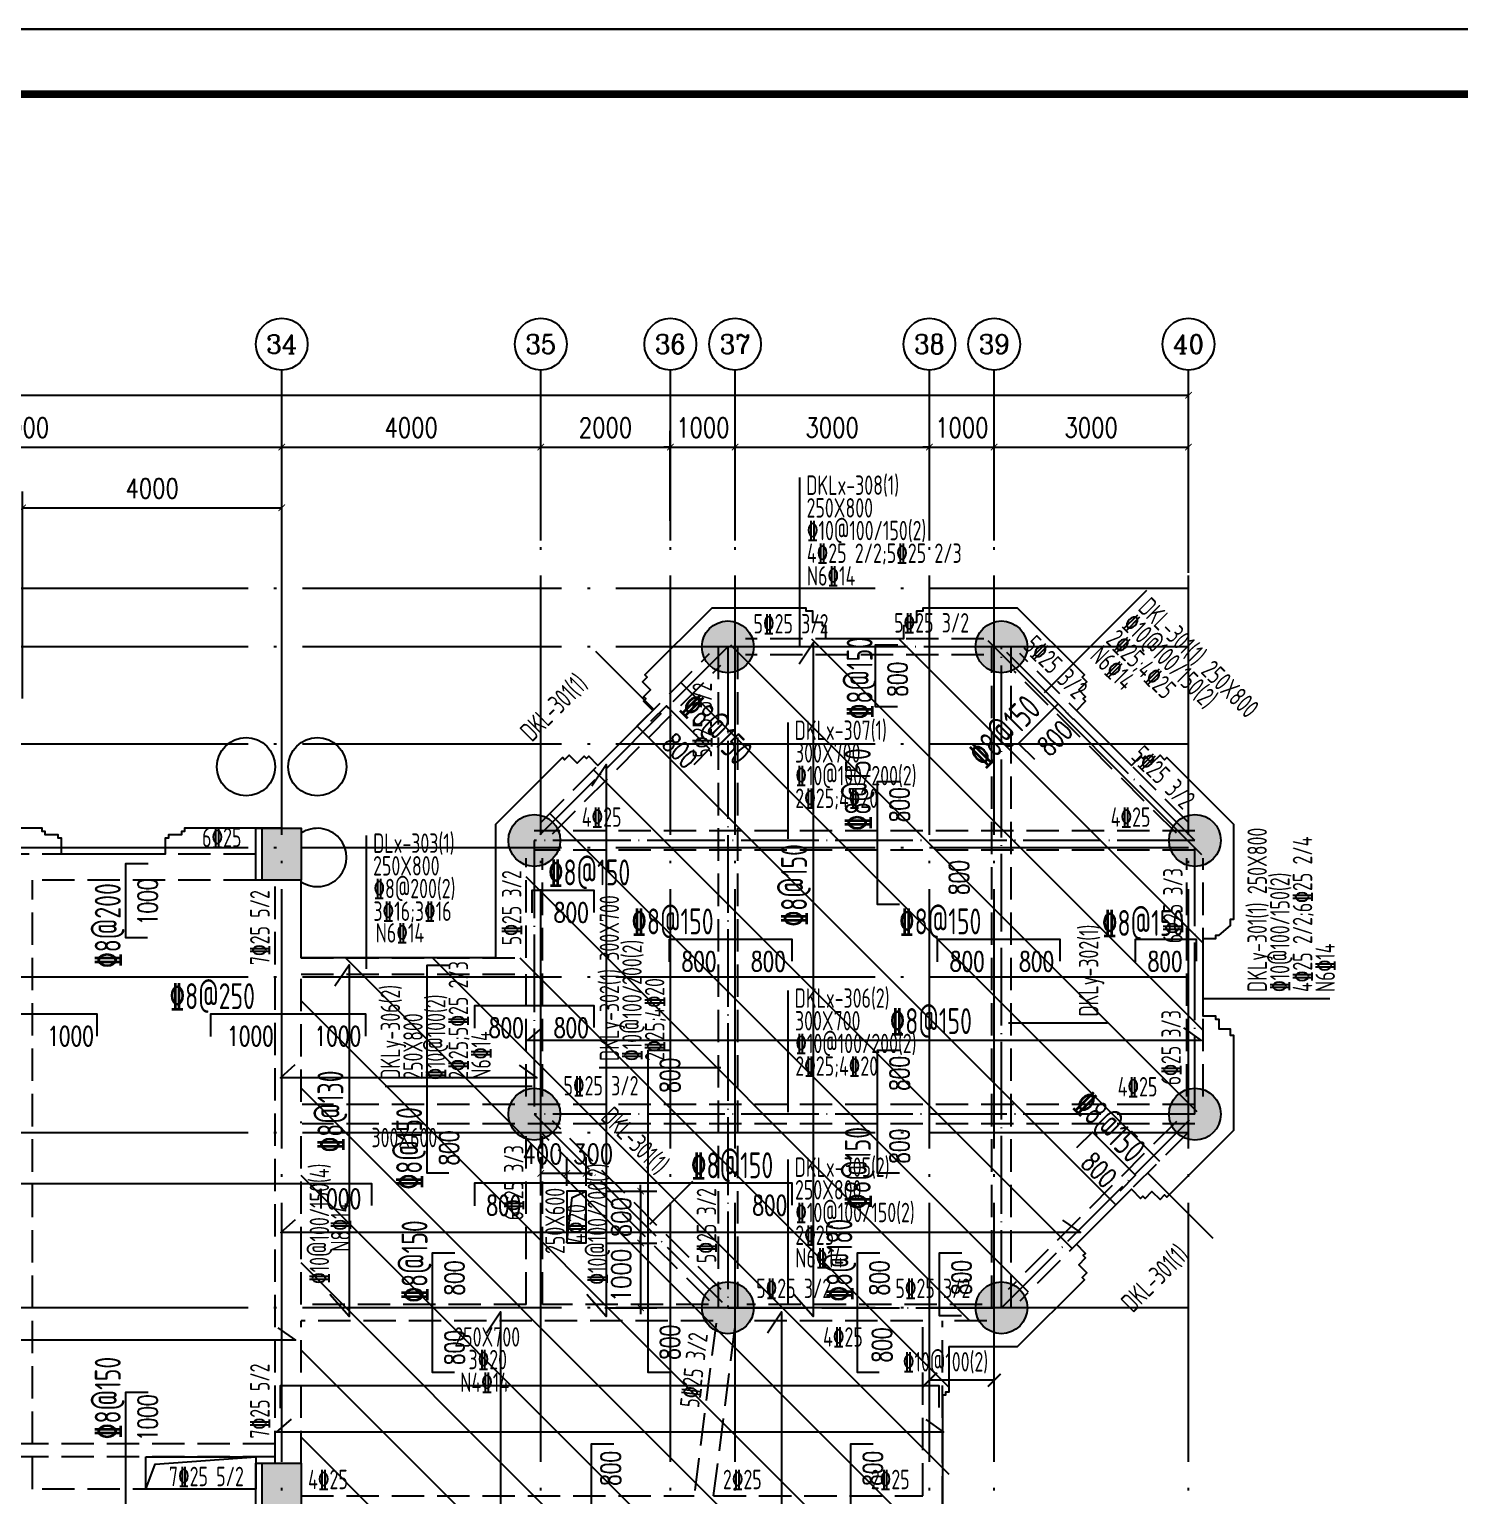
# Model space of a CAD drawing. Header units: millimetres. Extents: x 2998490 to 15040601, y 444546 to 7822218.
# Drawn here: x 14916075 to 14938160, y 7631332 to 7653964 of the extents above; entities that cross this region are included whole.
import ezdxf
from ezdxf.enums import TextEntityAlignment as Align

# ---------------------------------------------------------------- set-up
doc = ezdxf.new("R2010")
doc.units = ezdxf.units.MM
doc.header["$LTSCALE"] = 2000
doc.linetypes.add('DASH', pattern=[0.35, 0.25, -0.1])
doc.linetypes.add('DOTE', pattern=[2.42, 2, -0.2, 0.02, -0.2])
for name, color, linetype in [('3-AXIS', 3, 'Continuous'), ('3-AXIS_TEXT', 7, 'Continuous'), ('3-ban', 84, 'Continuous'), ('3-ban-hatch', 9, 'Continuous'), ('3-ban-rein', 1, 'Continuous'), ('3-ban-TEXT', 7, 'Continuous'), ('3-column-DOWN', 232, 'Continuous'), ('3-COLUMN-UP', 2, 'Continuous'), ('3-HATCH', 8, 'Continuous'), ('3-liang-rein-X', 54, 'Continuous'), ('3-liang-rein-Y', 130, 'Continuous'), ('3-liang-R截面-X', 50, 'Continuous'), ('3-liang-R截面-Y', 70, 'Continuous'), ('3-liang-s-1', 44, 'Continuous'), ('3-liang-xu', 120, 'DASH'), ('3-装饰线脚', 7, 'Continuous'), ('AXIS', 3, 'Continuous'), ('AXIS_TEXT', 7, 'Continuous'), ('DOTE', 9, 'DOTE'), ('图框', 7, 'Continuous')]:
    doc.layers.add(name, color=color, linetype=linetype)
doc.layers.add('3-零部件', color=73, linetype='Continuous', lineweight=5)
doc.styles.add('_TCH_AXIS', font='COMPLEX', dxfattribs={"bigfont": 'GBCBIG'})
doc.styles.add('COMPLEX', font='COMPLEX')
doc.styles.add('DIM_FONT', font='SIMPLEX', dxfattribs={"width": 0.8, "bigfont": 'HZTXT'})
doc.styles.add('TJ1', font='tj-romans1.shx', dxfattribs={"width": 0.8, "bigfont": 'tj-hztxt1.shx'})
doc.styles.add('TSSD_Rein', font='Tssdeng.shx', dxfattribs={"width": 0.7, "bigfont": 'hztxt.shx'})
doc.dimstyles.new('DIMN100', dxfattribs={"dimtxt": 300, "dimasz": 100, "dimexe": 250, "dimexo": 300, "dimgap": 150, "dimtad": 1, "dimdec": 0, "dimzin": 0, "dimdsep": 46, "dimtxsty": 'DIM_FONT', "dimblk": 'ARCHTICK', "dimcen": 0.09, "dimclrt": 7, "dimazin": 2, "dimtfac": 1, "dimtdec": 0, "dimtix": 1, "dimtmove": 2, "dimatfit": 3, "dimldrblk": 'ARCHTICK', "dimfxl": 0, "dimtolj": 1, "dimtzin": 0, "dimarcsym": 0})

# ---------------------------------------------------------------- blocks, each defined once
blk = doc.blocks.new('TJAD_TK_A0')
at = {"layer": '图框'}
for p, q in [((2162, 399.3), (973, 399.3)), ((973, -441.7), (2162, -441.7))]:
    blk.add_line(p, q, dxfattribs=at)
at = {"layer": '图框', "const_width": 1.2}
blk.add_lwpolyline([(2152, -431.7), (2152, 389.3), (998, 389.3), (998, -431.7)], close=True, dxfattribs=at)
blk = doc.blocks.new('_ArchTick')
at = {"color": 0, "linetype": 'ByBlock', "const_width": 0.15}
blk.add_lwpolyline([(-0.5, -0.5), (0.5, 0.5)], dxfattribs=at)
blk = doc.blocks.new('*D628')
at = {"layer": 'AXIS', "color": 0, "lineweight": -2}
for p, q in [((14911972, 7646376), (14911972, 7647766)), ((14919972, 7646376), (14919972, 7647766)), ((14911972, 7647516), (14919972, 7647516))]:
    blk.add_line(p, q, dxfattribs=at)
at = {"layer": 'Defpoints', "color": 0}
for p in [(14919972, 7647516), (14911972, 7646076), (14919972, 7646076)]:
    blk.add_point(p, dxfattribs=at)
at = {"layer": 'AXIS', "color": 0, "lineweight": -2, "xscale": 100, "yscale": 100, "zscale": 100, "rotation": 180}
blk.add_blockref('_ArchTick', (14911972, 7647516), dxfattribs=at)
at = {"layer": 'AXIS', "color": 0, "lineweight": -2, "xscale": 100, "yscale": 100, "zscale": 100}
blk.add_blockref('_ArchTick', (14919972, 7647516), dxfattribs=at)
at = {"layer": 'AXIS', "color": 7, "insert": (14915972, 7647816), "char_height": 300, "attachment_point": 5, "style": 'DIM_FONT'}
blk.add_mtext('\\A1;8000', dxfattribs=at)
blk = doc.blocks.new('*D629')
at = {"layer": 'AXIS', "color": 0, "lineweight": -2}
for p, q in [((14919972, 7646376), (14919972, 7647766)), ((14923972, 7646376), (14923972, 7647766)), ((14919972, 7647516), (14923972, 7647516))]:
    blk.add_line(p, q, dxfattribs=at)
at = {"layer": 'Defpoints', "color": 0}
for p in [(14923972, 7647516), (14919972, 7646076), (14923972, 7646076)]:
    blk.add_point(p, dxfattribs=at)
at = {"layer": 'AXIS', "color": 0, "lineweight": -2, "xscale": 100, "yscale": 100, "zscale": 100, "rotation": 180}
blk.add_blockref('_ArchTick', (14919972, 7647516), dxfattribs=at)
at = {"layer": 'AXIS', "color": 0, "lineweight": -2, "xscale": 100, "yscale": 100, "zscale": 100}
blk.add_blockref('_ArchTick', (14923972, 7647516), dxfattribs=at)
at = {"layer": 'AXIS', "color": 7, "insert": (14921972, 7647816), "char_height": 300, "attachment_point": 5, "style": 'DIM_FONT'}
blk.add_mtext('\\A1;4000', dxfattribs=at)
blk = doc.blocks.new('*D630')
at = {"layer": 'AXIS', "color": 0, "lineweight": -2}
for p, q in [((14923972, 7646376), (14923972, 7647766)), ((14925972, 7646376), (14925972, 7647766)), ((14923972, 7647516), (14925972, 7647516))]:
    blk.add_line(p, q, dxfattribs=at)
at = {"layer": 'Defpoints', "color": 0}
for p in [(14925972, 7647516), (14923972, 7646076), (14925972, 7646076)]:
    blk.add_point(p, dxfattribs=at)
at = {"layer": 'AXIS', "color": 0, "lineweight": -2, "xscale": 100, "yscale": 100, "zscale": 100, "rotation": 180}
blk.add_blockref('_ArchTick', (14923972, 7647516), dxfattribs=at)
at = {"layer": 'AXIS', "color": 0, "lineweight": -2, "xscale": 100, "yscale": 100, "zscale": 100}
blk.add_blockref('_ArchTick', (14925972, 7647516), dxfattribs=at)
at = {"layer": 'AXIS', "color": 7, "insert": (14924972, 7647816), "char_height": 300, "attachment_point": 5, "style": 'DIM_FONT'}
blk.add_mtext('\\A1;2000', dxfattribs=at)
blk = doc.blocks.new('*D631')
at = {"layer": 'AXIS', "color": 0, "lineweight": -2}
for p, q in [((14925972, 7646376), (14925972, 7647766)), ((14926972, 7646376), (14926972, 7647766)), ((14925972, 7647516), (14925872, 7647516)), ((14925972, 7647516), (14926972, 7647516)), ((14926972, 7647516), (14927072, 7647516))]:
    blk.add_line(p, q, dxfattribs=at)
at = {"layer": 'Defpoints', "color": 0}
for p in [(14926972, 7647516), (14925972, 7646076), (14926972, 7646076)]:
    blk.add_point(p, dxfattribs=at)
at = {"layer": 'AXIS', "color": 0, "lineweight": -2, "xscale": 100, "yscale": 100, "zscale": 100}
blk.add_blockref('_ArchTick', (14925972, 7647516), dxfattribs=at)
at = {"layer": 'AXIS', "color": 0, "lineweight": -2, "xscale": 100, "yscale": 100, "zscale": 100, "rotation": 180}
blk.add_blockref('_ArchTick', (14926972, 7647516), dxfattribs=at)
at = {"layer": 'AXIS', "color": 7, "insert": (14926472, 7647816), "char_height": 300, "attachment_point": 5, "style": 'DIM_FONT'}
blk.add_mtext('\\A1;1000', dxfattribs=at)
blk = doc.blocks.new('*D632')
at = {"layer": 'AXIS', "color": 0, "lineweight": -2}
for p, q in [((14926972, 7646376), (14926972, 7647766)), ((14929972, 7646376), (14929972, 7647766)), ((14926972, 7647516), (14929972, 7647516))]:
    blk.add_line(p, q, dxfattribs=at)
at = {"layer": 'Defpoints', "color": 0}
for p in [(14929972, 7647516), (14926972, 7646076), (14929972, 7646076)]:
    blk.add_point(p, dxfattribs=at)
at = {"layer": 'AXIS', "color": 0, "lineweight": -2, "xscale": 100, "yscale": 100, "zscale": 100, "rotation": 180}
blk.add_blockref('_ArchTick', (14926972, 7647516), dxfattribs=at)
at = {"layer": 'AXIS', "color": 0, "lineweight": -2, "xscale": 100, "yscale": 100, "zscale": 100}
blk.add_blockref('_ArchTick', (14929972, 7647516), dxfattribs=at)
at = {"layer": 'AXIS', "color": 7, "insert": (14928472, 7647816), "char_height": 300, "attachment_point": 5, "style": 'DIM_FONT'}
blk.add_mtext('\\A1;3000', dxfattribs=at)
blk = doc.blocks.new('*D633')
at = {"layer": 'AXIS', "color": 0, "lineweight": -2}
for p, q in [((14929972, 7646376), (14929972, 7647766)), ((14930973, 7646376), (14930973, 7647766)), ((14929972, 7647516), (14929872, 7647516)), ((14929972, 7647516), (14930973, 7647516)), ((14930973, 7647516), (14931073, 7647516))]:
    blk.add_line(p, q, dxfattribs=at)
at = {"layer": 'Defpoints', "color": 0}
for p in [(14930973, 7647516), (14929972, 7646076), (14930973, 7646076)]:
    blk.add_point(p, dxfattribs=at)
at = {"layer": 'AXIS', "color": 0, "lineweight": -2, "xscale": 100, "yscale": 100, "zscale": 100}
blk.add_blockref('_ArchTick', (14929972, 7647516), dxfattribs=at)
at = {"layer": 'AXIS', "color": 0, "lineweight": -2, "xscale": 100, "yscale": 100, "zscale": 100, "rotation": 180}
blk.add_blockref('_ArchTick', (14930973, 7647516), dxfattribs=at)
at = {"layer": 'AXIS', "color": 7, "insert": (14930472, 7647816), "char_height": 300, "attachment_point": 5, "style": 'DIM_FONT'}
blk.add_mtext('\\A1;1000', dxfattribs=at)
blk = doc.blocks.new('*D634')
at = {"layer": 'AXIS', "color": 0, "lineweight": -2}
for p, q in [((14930973, 7646376), (14930973, 7647766)), ((14933972, 7646376), (14933972, 7647766)), ((14930973, 7647516), (14933972, 7647516))]:
    blk.add_line(p, q, dxfattribs=at)
at = {"layer": 'Defpoints', "color": 0}
for p in [(14933972, 7647516), (14930973, 7646076), (14933972, 7646076)]:
    blk.add_point(p, dxfattribs=at)
at = {"layer": 'AXIS', "color": 0, "lineweight": -2, "xscale": 100, "yscale": 100, "zscale": 100, "rotation": 180}
blk.add_blockref('_ArchTick', (14930973, 7647516), dxfattribs=at)
at = {"layer": 'AXIS', "color": 0, "lineweight": -2, "xscale": 100, "yscale": 100, "zscale": 100}
blk.add_blockref('_ArchTick', (14933972, 7647516), dxfattribs=at)
at = {"layer": 'AXIS', "color": 7, "insert": (14932472, 7647816), "char_height": 300, "attachment_point": 5, "style": 'DIM_FONT'}
blk.add_mtext('\\A1;3000', dxfattribs=at)
blk = doc.blocks.new('*D635')
at = {"layer": 'AXIS', "color": 0, "lineweight": -2}
for p, q in [((14857722, 7645576), (14857722, 7648566)), ((14933972, 7645576), (14933972, 7648566)), ((14857722, 7648316), (14933972, 7648316))]:
    blk.add_line(p, q, dxfattribs=at)
at = {"layer": 'Defpoints', "color": 0}
for p in [(14933972, 7648316), (14857722, 7645276), (14933972, 7645276)]:
    blk.add_point(p, dxfattribs=at)
at = {"layer": 'AXIS', "color": 0, "lineweight": -2, "xscale": 100, "yscale": 100, "zscale": 100, "rotation": 180}
blk.add_blockref('_ArchTick', (14857722, 7648316), dxfattribs=at)
at = {"layer": 'AXIS', "color": 0, "lineweight": -2, "xscale": 100, "yscale": 100, "zscale": 100}
blk.add_blockref('_ArchTick', (14933972, 7648316), dxfattribs=at)
at = {"layer": 'AXIS', "color": 7, "insert": (14895847, 7648616), "char_height": 300, "attachment_point": 5, "style": 'DIM_FONT'}
blk.add_mtext('\\A1;76250', dxfattribs=at)
blk = doc.blocks.new('_AXISO')
blk.add_circle((0, 0), 0.5)
at = {"layer": '3-AXIS_TEXT', "style": 'COMPLEX', "width": 1.041667}
blk.add_attdef('A', text='', height=0.56, dxfattribs=at).set_placement((-0.25, -0.28), (0.25, -0.28), align=Align.FIT)
blk = doc.blocks.new('*D1041')
at = {"layer": '3-ban', "color": 0, "lineweight": -2}
for p, q in [((14924372, 7636116), (14924372, 7636556)), ((14924672, 7636116), (14924672, 7636556)), ((14924372, 7636306), (14924272, 7636306)), ((14924672, 7636306), (14924372, 7636306)), ((14924672, 7636306), (14924772, 7636306))]:
    blk.add_line(p, q, dxfattribs=at)
at = {"layer": 'Defpoints', "color": 0}
for p in [(14924372, 7636306), (14924372, 7635816), (14924672, 7635816)]:
    blk.add_point(p, dxfattribs=at)
at = {"layer": '3-ban', "color": 0, "lineweight": -2, "xscale": 100, "yscale": 100, "zscale": 100}
blk.add_blockref('_ArchTick', (14924372, 7636306), dxfattribs=at)
at = {"layer": '3-ban', "color": 0, "lineweight": -2, "xscale": 100, "yscale": 100, "zscale": 100, "rotation": 180}
blk.add_blockref('_ArchTick', (14924672, 7636306), dxfattribs=at)
at = {"layer": '3-ban', "color": 7, "insert": (14924779, 7636606), "char_height": 300, "attachment_point": 5, "style": 'DIM_FONT'}
blk.add_mtext('\\A1;300', dxfattribs=at)
blk = doc.blocks.new('*D1042')
at = {"layer": '3-ban', "color": 0, "lineweight": -2}
for p, q in [((14923972, 7635965), (14923972, 7636556)), ((14924372, 7636116), (14924372, 7636556)), ((14924372, 7636306), (14923972, 7636306))]:
    blk.add_line(p, q, dxfattribs=at)
at = {"layer": 'Defpoints', "color": 0}
for p in [(14923972, 7636306), (14924372, 7635816), (14923972, 7635665)]:
    blk.add_point(p, dxfattribs=at)
at = {"layer": '3-ban', "color": 0, "lineweight": -2, "xscale": 100, "yscale": 100, "zscale": 100, "rotation": 180}
blk.add_blockref('_ArchTick', (14923972, 7636306), dxfattribs=at)
at = {"layer": '3-ban', "color": 0, "lineweight": -2, "xscale": 100, "yscale": 100, "zscale": 100}
blk.add_blockref('_ArchTick', (14924372, 7636306), dxfattribs=at)
at = {"layer": '3-ban', "color": 7, "insert": (14923997, 7636606), "char_height": 300, "attachment_point": 5, "style": 'DIM_FONT'}
blk.add_mtext('\\A1;400', dxfattribs=at)
blk = doc.blocks.new('*D1043')
at = {"layer": '3-ban', "color": 0, "lineweight": -2}
for p, q in [((14924972, 7636032), (14925764, 7636032)), ((14925514, 7636032), (14925514, 7636132)), ((14925514, 7636032), (14925514, 7635232)), ((14924972, 7635232), (14925764, 7635232)), ((14925514, 7635232), (14925514, 7635132))]:
    blk.add_line(p, q, dxfattribs=at)
at = {"layer": 'Defpoints', "color": 0}
for p in [(14924672, 7636032), (14924672, 7635232), (14925514, 7635232)]:
    blk.add_point(p, dxfattribs=at)
at = {"layer": '3-ban', "color": 0, "lineweight": -2, "xscale": 100, "yscale": 100, "zscale": 100}
for p, rotation in [((14925514, 7636032), 270), ((14925514, 7635232), 90)]:
    blk.add_blockref('_ArchTick', p, dxfattribs=dict(at, rotation=rotation))
at = {"layer": '3-ban', "color": 7, "insert": (14925214, 7635632), "char_height": 300, "attachment_point": 5, "rotation": 90, "style": 'DIM_FONT'}
blk.add_mtext('\\A1;800', dxfattribs=at)
blk = doc.blocks.new('*D1044')
at = {"layer": '3-ban', "color": 0, "lineweight": -2}
for p, q in [((14924972, 7635232), (14925764, 7635232)), ((14925514, 7635232), (14925514, 7635332)), ((14925514, 7635232), (14925514, 7634232)), ((14924962, 7634232), (14925764, 7634232)), ((14925514, 7634232), (14925514, 7634132))]:
    blk.add_line(p, q, dxfattribs=at)
at = {"layer": 'Defpoints', "color": 0}
for p in [(14924672, 7635232), (14924662, 7634232), (14925514, 7634232)]:
    blk.add_point(p, dxfattribs=at)
at = {"layer": '3-ban', "color": 0, "lineweight": -2, "xscale": 100, "yscale": 100, "zscale": 100}
for p, rotation in [((14925514, 7635232), 270), ((14925514, 7634232), 90)]:
    blk.add_blockref('_ArchTick', p, dxfattribs=dict(at, rotation=rotation))
at = {"layer": '3-ban', "color": 7, "insert": (14925214, 7634732), "char_height": 300, "attachment_point": 5, "rotation": 90, "style": 'DIM_FONT'}
blk.add_mtext('\\A1;1000', dxfattribs=at)
blk = doc.blocks.new('*D1089')
at = {"layer": '3-liang-rein-X', "color": 0, "lineweight": -2}
for p, q in [((14929972, 7633091), (14929972, 7633614)), ((14930973, 7633091), (14930973, 7633614)), ((14930973, 7633114), (14929972, 7633114))]:
    blk.add_line(p, q, dxfattribs=at)
at = {"layer": 'Defpoints', "color": 0}
for p in [(14929972, 7633114), (14929972, 7632491), (14930973, 7632491)]:
    blk.add_point(p, dxfattribs=at)
at = {"layer": '3-liang-rein-X', "color": 0, "lineweight": -2, "xscale": 200, "yscale": 200, "zscale": 200, "rotation": 180}
blk.add_blockref('_ArchTick', (14929972, 7633114), dxfattribs=at)
at = {"layer": '3-liang-rein-X', "color": 0, "lineweight": -2, "xscale": 200, "yscale": 200, "zscale": 200}
blk.add_blockref('_ArchTick', (14930973, 7633114), dxfattribs=at)
blk = doc.blocks.new('*D1525')
at = {"layer": '3-零部件', "color": 0, "lineweight": -2}
for p, q in [((14915972, 7643638), (14915972, 7646828)), ((14919972, 7645108), (14919972, 7646828)), ((14915972, 7646578), (14919972, 7646578))]:
    blk.add_line(p, q, dxfattribs=at)
at = {"layer": 'Defpoints', "color": 0}
for p in [(14919972, 7646578), (14919972, 7644808), (14915972, 7643338)]:
    blk.add_point(p, dxfattribs=at)
at = {"layer": '3-零部件', "color": 0, "lineweight": -2, "xscale": 100, "yscale": 100, "zscale": 100, "rotation": 180}
blk.add_blockref('_ArchTick', (14915972, 7646578), dxfattribs=at)
at = {"layer": '3-零部件', "color": 0, "lineweight": -2, "xscale": 100, "yscale": 100, "zscale": 100}
blk.add_blockref('_ArchTick', (14919972, 7646578), dxfattribs=at)
at = {"layer": '3-零部件', "color": 7, "insert": (14917972, 7646878), "char_height": 300, "attachment_point": 5, "style": 'DIM_FONT'}
blk.add_mtext('\\A1;4000', dxfattribs=at)

msp = doc.modelspace()

# ---------------------------------------------------------------- hatches: boundary and pattern name
at = {"layer": '3-ban-hatch'}
h = msp.add_hatch(dxfattribs=at)
h.set_pattern_fill('ANSI31', color=8, scale=300, style=0)
h.set_pattern_definition([(135, (29313031.1, -44193.7), (673.51921, 673.51921), [])])
h.paths.add_polyline_path([(14930272.2, 7627632.3), (14930272.2, 7634032.3), (14930861.1, 7634032.3), (14931365.9, 7634336.8), (14933969.3, 7636939.6), (14934198.4, 7637493.7), (14934198.4, 7641172.6), (14933968.1, 7641726.2), (14931366.1, 7644328.2), (14930812, 7644557.3), (14927132.6, 7644557.3), (14926578.6, 7644328), (14923976.9, 7641726.4), (14923747.2, 7641172.6), (14923747.2, 7639632.3), (14920272.2, 7639632.3), (14920272.2, 7634032.3), (14920272.2, 7631332.3), (14920272.2, 7631032.3), (14857422.2, 7631032.3), (14857422.2, 7627632.3)])
at = {"layer": '3-HATCH'}
h = msp.add_hatch(color=256, dxfattribs=at)
edge = h.paths.add_edge_path()
edge.add_arc((14926859.5, 7644432.3), 400, 0, 360)
h = msp.add_hatch(color=256, dxfattribs=at)
edge = h.paths.add_edge_path()
edge.add_arc((14931084.5, 7644432.3), 400, 0, 360)
h = msp.add_hatch(color=256, dxfattribs=at)
edge = h.paths.add_edge_path()
edge.add_arc((14923872, 7641444.8), 400, 0, 360)
h = msp.add_hatch(color=256, dxfattribs=at)
edge = h.paths.add_edge_path()
edge.add_arc((14934072, 7641444.8), 400, 0, 360)
for points in [[(14920272.2, 7640832.3), (14919672.2, 7640832.3), (14919672.2, 7641632.3), (14920272.2, 7641632.3)], [(14920272.2, 7631032.3), (14919672.2, 7631032.3), (14919672.2, 7631832.3), (14920272.2, 7631832.3)]]:
    msp.add_hatch(color=256, dxfattribs=at).paths.add_polyline_path(points)
h = msp.add_hatch(color=256, dxfattribs=at)
edge = h.paths.add_edge_path()
edge.add_arc((14923872, 7637219.8), 400, 0, 360)
h = msp.add_hatch(color=256, dxfattribs=at)
edge = h.paths.add_edge_path()
edge.add_arc((14934072, 7637219.8), 400, 0, 360)
h = msp.add_hatch(color=256, dxfattribs=at)
edge = h.paths.add_edge_path()
edge.add_arc((14926859.5, 7634232.3), 400, 0, 360)
h = msp.add_hatch(color=256, dxfattribs=at)
edge = h.paths.add_edge_path()
edge.add_arc((14931084.5, 7634232.3), 400, 0, 360)

# ---------------------------------------------------------------- linework, layer by layer
at = {"layer": '3-AXIS', "color": 15, "linetype": 'DOTE'}
for p, q in [((14919972.2, 7617332.3), (14919972.2, 7645987.2)), ((14923972.2, 7617332.3), (14923972.2, 7645987.2)), ((14925972.2, 7617332.3), (14925972.2, 7645987.2)), ((14926971.8, 7617332.3), (14926971.8, 7645987.3)), ((14929972.2, 7617332.3), (14929972.2, 7645987.2)), ((14930972.7, 7617332.3), (14930972.7, 7645987.3)), ((14933972.2, 7617332.3), (14933972.2, 7645987.2)), ((14933972.2, 7645332.3), (14854749, 7645332.3)), ((14933972.2, 7644432.3), (14854749, 7644432.3)), ((14933972.2, 7642932.3), (14854749, 7642932.3)), ((14933972.2, 7641332.3), (14854749, 7641332.3)), ((14933972.2, 7639332.3), (14854749, 7639332.3)), ((14933972.2, 7636932.3), (14854749, 7636932.3)), ((14933972.2, 7634232.3), (14854749, 7634232.3))]:
    msp.add_line(p, q, dxfattribs=at)
at = {"layer": '3-ban-rein'}
for points in [[(14927958.8, 7644170.9), (14928176.8, 7644496.5), (14928176.8, 7634096.6), (14927879.3, 7634438.7)], [(14929479.3, 7643507.3), (14929141.3, 7643507.3), (14929141.3, 7644464.9), (14929487.3, 7644464.9)], [(14926338.8, 7642617.5), (14926577.8, 7642856.5), (14925910.4, 7643523.8), (14925665.8, 7643279.2)], [(14932198.9, 7643314.1), (14931959.9, 7643553.1), (14931349.9, 7642943.1), (14931594.6, 7642698.4)], [(14924761.7, 7642290.2), (14924979.7, 7642615.8), (14924979.7, 7634096.6), (14924682.1, 7634438.7)], [(14929509.4, 7640455.3), (14929171.4, 7640455.3), (14929171.4, 7642355.3), (14929517.4, 7642355.3)], [(14917900.7, 7639939.8), (14917562.8, 7639939.8), (14917562.8, 7641089.8), (14917908.8, 7641089.8)], [(14924797.3, 7640333.4), (14924797.3, 7640671.3), (14923834.3, 7640671.3), (14923834.3, 7640325.3)], [(14927852, 7639580), (14927852, 7639917.9), (14925952, 7639917.9), (14925952, 7639571.9)], [(14931992.6, 7639580), (14931992.6, 7639917.9), (14930092.6, 7639917.9), (14930092.6, 7639571.9)], [(14934096, 7639580), (14934096, 7639917.9), (14933147.3, 7639917.9), (14933147.3, 7639571.9)], [(14920794.1, 7639199.2), (14921012.1, 7639524.7), (14921012.1, 7634096.6), (14920714.6, 7634438.7)], [(14922554.3, 7636309.3), (14922216.4, 7636309.3), (14922216.4, 7639520), (14922562.4, 7639520)], [(14917122.3, 7638426.6), (14917122.3, 7638764.5), (14914822.3, 7638764.5), (14914822.3, 7638418.5)], [(14921272.3, 7638426.6), (14921272.3, 7638764.5), (14918872.3, 7638764.5), (14918872.3, 7638418.5)], [(14924797.3, 7638556.5), (14924797.3, 7638894.4), (14922947.2, 7638894.4), (14922947.2, 7638548.4)], [(14933892.9, 7638550.8), (14934166.5, 7638357.4), (14923768.2, 7638357.4), (14923997.6, 7638560.5)], [(14925965.6, 7633232.3), (14925627.7, 7633232.3), (14925627.7, 7638209.3), (14925973.7, 7638209.3)], [(14929509.4, 7636309.3), (14929171.4, 7636309.3), (14929171.4, 7638209.3), (14929517.4, 7638209.3)], [(14923639.7, 7637976.7), (14923913.3, 7637783.3), (14919952.7, 7637783.3), (14920182, 7637986.4)], [(14932917.7, 7636038.7), (14933156.6, 7636277.6), (14932489.3, 7636945), (14932244.6, 7636700.3)], [(14921361.6, 7635808.3), (14921361.6, 7636146.2), (14857525, 7636146.2), (14857525, 7635800.2)], [(14927852, 7635815.8), (14927852, 7636153.8), (14922947.3, 7636153.8), (14922947.3, 7635807.8)], [(14932029.4, 7635585.4), (14932303, 7635391.9), (14919956.5, 7635391.9), (14920185.8, 7635595)], [(14922637.8, 7633232.3), (14922299.8, 7633232.3), (14922299.8, 7635082.3), (14922645.8, 7635082.3)], [(14929198.3, 7633232.3), (14928860.4, 7633232.3), (14928860.4, 7635082.3), (14929206.4, 7635082.3)], [(14930466.4, 7634109.2), (14930128.5, 7634109.2), (14930128.5, 7635082.3), (14930474.5, 7635082.3)], [(14923134.2, 7633844.8), (14923352.2, 7634170.4), (14923352.2, 7627366.4), (14923054.7, 7627708.5)], [(14927471.8, 7633844.8), (14927689.8, 7634170.4), (14927689.8, 7627366.4), (14927392.3, 7627708.5)], [(14919910.3, 7633924.1), (14920184, 7633730.7), (14857522.9, 7633730.7), (14857752.2, 7633933.8)], [(14917900.8, 7630132.3), (14917562.9, 7630132.3), (14917562.9, 7632929.9), (14917908.9, 7632929.9)], [(14930123.2, 7632691.5), (14930123.2, 7633029.5), (14919948.6, 7633029.5), (14919948.6, 7632683.5)], [(14929917.4, 7632505.4), (14930191.1, 7632311.9), (14919893.7, 7632311.9), (14920123, 7632515)], [(14925090.5, 7627371.9), (14924752.5, 7627371.9), (14924752.5, 7632132.3), (14925098.6, 7632132.3)], [(14929097.4, 7627371.9), (14928759.5, 7627371.9), (14928759.5, 7632132.3), (14929105.5, 7632132.3)]]:
    msp.add_lwpolyline(points, dxfattribs=at)
at = {"layer": '3-column-DOWN'}
for points in [[(14920272.2, 7640832.3), (14919572.2, 7640832.3), (14919572.2, 7641632.3), (14920272.2, 7641632.3)], [(14920272.2, 7631032.3), (14919572.2, 7631032.3), (14919572.2, 7631832.3), (14920272.2, 7631832.3)]]:
    msp.add_lwpolyline(points, close=True, dxfattribs=at)
at = {"layer": '3-COLUMN-UP'}
for points in [[(14920272.2, 7640832.3), (14919672.2, 7640832.3), (14919672.2, 7641632.3), (14920272.2, 7641632.3)], [(14920272.2, 7631032.3), (14919672.2, 7631032.3), (14919672.2, 7631832.3), (14920272.2, 7631832.3)]]:
    msp.add_lwpolyline(points, close=True, dxfattribs=at)
for centre in [(14926859.5, 7644432.3), (14931084.5, 7644432.3), (14923872, 7641444.8), (14934072, 7641444.8), (14923872, 7637219.8), (14934072, 7637219.8), (14926859.5, 7634232.3), (14931084.5, 7634232.3)]:
    msp.add_circle(centre, 400, dxfattribs=at)
at = {"layer": '3-liang-R截面-X'}
for p, q in [((14927967.4, 7647045.7), (14927967.4, 7644423.2)), ((14927788.7, 7643263.7), (14927788.7, 7641468.9)), ((14921274.8, 7641520.7), (14921274.8, 7639461.9)), ((14927788.7, 7639129.7), (14927788.7, 7637250.7)), ((14927788.7, 7636520.7), (14927788.7, 7634282.3))]:
    msp.add_line(p, q, dxfattribs=at)
at = {"layer": '3-liang-R截面-Y'}
for p, q in [((14933321.8, 7645302.1), (14931745, 7643725.3)), ((14924818.2, 7644366.9), (14925717.9, 7643467.3)), ((14936153.3, 7639001.2), (14934197.1, 7639001.2)), ((14932722.4, 7638622.3), (14931192.5, 7638622.3)), ((14926751.8, 7637937.3), (14924871.9, 7637937.3)), ((14923838.4, 7637646.9), (14921571.2, 7637646.9)), ((14933341.9, 7636312.9), (14934346.1, 7635308.7)), ((14926314.8, 7636183.3), (14925650, 7635518.5))]:
    msp.add_line(p, q, dxfattribs=at)
at = {"layer": '3-liang-s-1'}
for points in [[(14930272.1, 7633632.3), (14931332.9, 7633632.3), (14932366, 7634665.4), (14932330.7, 7634700.7), (14932401.4, 7634771.5), (14932277.6, 7634895.2), (14932383.7, 7635001.3), (14932348.4, 7635036.6), (14932383.7, 7635072), (14932242.3, 7635213.4), (14933090.8, 7636061.9), (14933232.2, 7635920.5), (14933267.6, 7635955.9), (14933303, 7635920.5), (14933409, 7636026.6), (14933532.8, 7635902.8), (14933603.5, 7635973.5), (14933638.8, 7635938.2), (14934671.9, 7636971.3), (14934671.9, 7638432.3), (14934621.9, 7638432.3), (14934621.9, 7638532.3), (14934446.9, 7638532.3), (14934446.9, 7638682.3), (14934396.9, 7638682.3), (14934396.9, 7638732.3), (14934196.9, 7638732.3), (14934196.9, 7639932.3), (14934396.9, 7639932.3), (14934396.9, 7639982.3), (14934446.9, 7639982.3), (14934621.9, 7640132.3), (14934621.9, 7640232.3), (14934671.9, 7640232.3), (14934671.9, 7641693.3), (14933638.8, 7642726.4), (14933603.5, 7642691.1), (14933532.8, 7642761.8), (14933409, 7642638), (14933303, 7642744.1), (14933267.6, 7642708.7), (14933232.2, 7642744.1), (14933090.8, 7642602.7), (14932242.3, 7643451.2), (14932383.7, 7643592.6), (14932348.4, 7643628), (14932383.7, 7643663.3), (14932277.6, 7643769.4), (14932401.4, 7643893.1), (14932330.7, 7643963.8), (14932366, 7643999.2), (14931332.9, 7645032.3), (14929871.9, 7645032.3), (14929871.9, 7644982.3), (14929771.9, 7644982.3), (14929771.9, 7644807.3), (14929621.9, 7644807.3), (14929621.9, 7644757.3), (14929571.9, 7644757.3), (14929571.9, 7644557.3), (14928371.9, 7644557.3), (14928371.9, 7644757.3), (14928321.9, 7644757.3), (14928321.9, 7644807.3), (14928171.9, 7644807.3), (14928171.9, 7644982.3), (14928071.9, 7644982.3), (14928071.9, 7645032.3), (14926610.9, 7645032.3), (14925577.8, 7643999.2), (14925613.2, 7643963.8), (14925542.5, 7643893.1), (14925666.2, 7643769.4), (14925560.1, 7643663.3), (14925595.5, 7643628), (14925560.1, 7643592.6), (14925701.6, 7643451.2), (14924853, 7642602.7), (14924711.6, 7642744.1), (14924676.2, 7642708.7), (14924640.9, 7642744.1), (14924534.8, 7642638), (14924411.1, 7642761.8), (14924340.4, 7642691.1), (14924305, 7642726.4), (14923271.9, 7641693.3), (14923271.9, 7639632.3), (14920272.1, 7639632.3), (14920272.1, 7640832.3)], [(14919972.1, 7641632.3), (14918472.1, 7641632.3), (14918472.1, 7641582.3), (14918422.1, 7641582.3), (14918422.1, 7641532.3), (14918222.1, 7641532.3), (14918222.1, 7641482.3), (14918172.1, 7641482.3), (14918172.1, 7641232.3), (14916572.1, 7641232.3), (14916572.1, 7641482.3), (14916522.1, 7641482.3), (14916522.1, 7641532.3), (14916322.1, 7641532.3), (14916322.1, 7641582.3), (14916272.1, 7641582.3), (14916272.1, 7641632.3), (14915672.1, 7641632.3)], [(14924372.2, 7635232.3), (14924455.5, 7635934.6), (14924672.2, 7636032.3)], [(14930272.1, 7633632.3), (14930272.1, 7632932.3), (14930222.1, 7632932.3), (14930222.1, 7632882.3), (14930172.1, 7632882.3), (14930172.1, 7628782.3)], [(14917872.2, 7631432.3), (14918018.8, 7631817), (14919572.2, 7631932.3)]]:
    msp.add_lwpolyline(points, dxfattribs=at)
for points in [[(14924372.2, 7635232.3), (14924672.2, 7635232.3), (14924672.2, 7636032.3), (14924372.2, 7636032.3)], [(14917872.2, 7631932.3), (14919572.2, 7631932.3), (14919572.2, 7631432.3), (14917872.2, 7631432.3)]]:
    msp.add_lwpolyline(points, close=True, dxfattribs=at)
at = {"layer": '3-liang-xu'}
for p, q in [((14926709.5, 7644432.3), (14926710.3, 7634232.9)), ((14927009.5, 7644432.3), (14927010.3, 7634232.9)), ((14930812, 7644557.3), (14927132.6, 7644557.3)), ((14930934.5, 7634232.3), (14930934.5, 7644432.3)), ((14931234.5, 7634232.3), (14931234.5, 7644432.3)), ((14923976.9, 7641726.4), (14926578.6, 7644328)), ((14930811.9, 7644307.3), (14927132.6, 7644307.3)), ((14933968.1, 7641726.2), (14931366.1, 7644328.2)), ((14924153.6, 7641549.5), (14926751.9, 7644147.8)), ((14933785.4, 7641555.3), (14931281.2, 7644059.6)), ((14934072, 7641594.8), (14923872, 7641594.8)), ((14919572.2, 7641232.3), (14912322.2, 7641232.3)), ((14934072, 7641294.8), (14923872, 7641294.8)), ((14923747.2, 7639632.3), (14923747.2, 7641172.6)), ((14923997.2, 7637493.7), (14923997.2, 7641172.6)), ((14933948.4, 7637493.7), (14933948.4, 7641172.6)), ((14934198.4, 7637493.7), (14934198.4, 7641172.6)), ((14919572.2, 7640832.3), (14916122.2, 7640832.3)), ((14916122.2, 7631432.3), (14916122.2, 7640832.3)), ((14919872.2, 7631832.3), (14919872.2, 7640832.3)), ((14920272.2, 7639632.3), (14920272.2, 7640832.3)), ((14920272.2, 7639632.3), (14923747.2, 7639632.3)), ((14920272.2, 7639382.3), (14923747.2, 7639382.3)), ((14920272.2, 7637409.3), (14920272.2, 7639382.3)), ((14923747.2, 7637493.7), (14923747.2, 7639382.3)), ((14934072, 7637369.8), (14920286.8, 7637369.8)), ((14920272.2, 7634282.3), (14920272.2, 7637109.3)), ((14934072, 7637069.8), (14920286.8, 7637069.8)), ((14923747.2, 7634282.3), (14923747.2, 7636948.3)), ((14926755.5, 7634513.7), (14924153.2, 7637116)), ((14933785.4, 7637109.3), (14931189, 7634513.6)), ((14933969.3, 7636939.6), (14931365.9, 7634336.8)), ((14923997.2, 7634282.3), (14923997.2, 7636918.4)), ((14926578.5, 7634337.1), (14923997.2, 7636918.4)), ((14923747.2, 7634282.3), (14920272.2, 7634282.3)), ((14926563.8, 7634282.3), (14923997.2, 7634282.3)), ((14930788.9, 7634282.3), (14927155.4, 7634282.3)), ((14920272.2, 7631832.3), (14920272.2, 7634032.3)), ((14926636, 7634032.3), (14920272.2, 7634032.3)), ((14926677.9, 7633993.6), (14926338.1, 7631332.3)), ((14929872.2, 7634032.3), (14927083.2, 7634032.3)), ((14929872.2, 7631332.3), (14929872.2, 7634032.3)), ((14930172.2, 7627632.3), (14930172.2, 7634032.3)), ((14930861.1, 7634032.3), (14930172.2, 7634032.3)), ((14926640.6, 7631332.3), (14926975.5, 7633955.6)), ((14919872.1, 7632132.3), (14857722.1, 7632132.3)), ((14919872.1, 7631932.3), (14857722.1, 7631932.3)), ((14919572.2, 7631432.3), (14916122.2, 7631432.3)), ((14920272.2, 7631332.3), (14926338.1, 7631332.3)), ((14926640.6, 7631332.3), (14929872.2, 7631332.3))]:
    msp.add_line(p, q, dxfattribs=at)
at = {"layer": '3-装饰线脚'}
for centre in [(14919422.2, 7642582.3), (14920522.2, 7642582.3)]:
    msp.add_circle(centre, 450, dxfattribs=at)
msp.add_arc((14920522.2, 7641182.3), 450, 236.25101, 123.74899, dxfattribs=at)
at = {"layer": 'AXIS'}
for p, q in [((14919972.2, 7646075.5), (14919972.2, 7648705)), ((14923972.2, 7646075.5), (14923972.2, 7648705)), ((14925972.2, 7646075.5), (14925972.2, 7648705)), ((14926971.8, 7646075.5), (14926971.8, 7648705)), ((14929972.2, 7646075.5), (14929972.2, 7648705)), ((14930972.7, 7646075.5), (14930972.7, 7648705)), ((14933972.2, 7646075.5), (14933972.2, 7648705))]:
    msp.add_line(p, q, dxfattribs=at)
at = {"layer": 'DOTE', "ltscale": 0.3}
for p, q in [((14926859.5, 7644432.3), (14926860.3, 7634232.9)), ((14931084.5, 7634232.3), (14931084.5, 7644432.3)), ((14934072, 7641444.8), (14923872, 7641444.8)), ((14934072, 7637219.8), (14923872, 7637219.8))]:
    msp.add_line(p, q, dxfattribs=at)
msp.add_lwpolyline([(14923872, 7641444.8), (14923872, 7637219.8), (14926859.5, 7634232.3), (14931084.5, 7634232.3), (14934072, 7637219.8), (14934072, 7641444.8), (14931084.5, 7644432.3), (14926859.5, 7644432.3)], close=True, dxfattribs=at)

# ---------------------------------------------------------------- block references
at = {"layer": 'AXIS'}
ref = msp.add_blockref('_AXISO', (14919972.2, 7649105), dxfattribs=dict(at, xscale=800, yscale=800, zscale=800))
ref.add_attrib('A', '34', dxfattribs={"layer": 'AXIS_TEXT', "height": 288.12, "style": '_TCH_AXIS'}).set_placement((14919732.1, 7648961), (14920212.3, 7648961), align=Align.FIT)
ref = msp.add_blockref('_AXISO', (14923972.2, 7649105), dxfattribs=dict(at, xscale=800, yscale=800, zscale=800))
ref.add_attrib('A', '35', dxfattribs={"layer": 'AXIS_TEXT', "height": 300.65, "style": '_TCH_AXIS'}).set_placement((14923736, 7648954.7), (14924208.4, 7648954.7), align=Align.FIT)
ref = msp.add_blockref('_AXISO', (14925972.2, 7649105), dxfattribs=dict(at, xscale=800, yscale=800, zscale=800))
ref.add_attrib('A', '36', dxfattribs={"layer": 'AXIS_TEXT', "height": 300.65, "style": '_TCH_AXIS'}).set_placement((14925736, 7648954.7), (14926208.4, 7648954.7), align=Align.FIT)
ref = msp.add_blockref('_AXISO', (14926971.8, 7649105), dxfattribs=dict(at, xscale=800, yscale=800, zscale=800))
ref.add_attrib('A', '37', dxfattribs={"layer": 'AXIS_TEXT', "height": 300.65, "style": '_TCH_AXIS'}).set_placement((14926735.6, 7648954.7), (14927208, 7648954.7), align=Align.FIT)
ref = msp.add_blockref('_AXISO', (14929972.2, 7649105), dxfattribs=dict(at, xscale=800, yscale=800, zscale=800))
ref.add_attrib('A', '38', dxfattribs={"layer": 'AXIS_TEXT', "height": 300.65, "style": '_TCH_AXIS'}).set_placement((14929736, 7648954.7), (14930208.4, 7648954.7), align=Align.FIT)
ref = msp.add_blockref('_AXISO', (14930972.7, 7649105), dxfattribs=dict(at, xscale=800, yscale=800, zscale=800))
ref.add_attrib('A', '39', dxfattribs={"layer": 'AXIS_TEXT', "height": 300.65, "style": '_TCH_AXIS'}).set_placement((14930736.4, 7648954.7), (14931208.9, 7648954.7), align=Align.FIT)
ref = msp.add_blockref('_AXISO', (14933972.2, 7649105), dxfattribs=dict(at, xscale=800, yscale=800, zscale=800))
ref.add_attrib('A', '40', dxfattribs={"layer": 'AXIS_TEXT', "height": 288.12, "style": '_TCH_AXIS'}).set_placement((14933732.1, 7648961), (14934212.3, 7648961), align=Align.FIT)
at = {"layer": '图框', "xscale": 100, "yscale": 100, "zscale": 100}
for p in [(14744694.6, 7698133.9), (14744694.6, 7614033.9)]:
    msp.add_blockref('TJAD_TK_A0', p, dxfattribs=at)

# ---------------------------------------------------------------- texts
at = {"layer": '3-ban', "style": 'TSSD_Rein', "width": 0.7}
for s, rotation, p in [('%%1328@150', 89.99419, (14929094.8, 7643315.8)), ('%%1328@150', 315, (14926094.6, 7643474.3)), ('%%1328@150', 45, (14930821.3, 7642540.4)), ('%%1328@150', 89.99419, (14929067, 7641598.5)), ('%%1328@150', 89.99419, (14928082.1, 7640119.1, -5065)), ('%%1328@150', 359.99419, (14924083.4, 7640751.5, -5065)), ('%%1328@200', 89.99419, (14917485.7, 7639478.7, -5065)), ('%%1328@150', 0.00581, (14925370.8, 7639994.9, -5065)), ('%%1328@150', 0.00581, (14929504.5, 7639994.9, -5065)), ('%%1328@150', 359.99419, (14932636.7, 7639971.5, -5065)), ('%%1328@250', 0.00581, (14918240.3, 7638841.5, -5065)), ('%%1328@150', 359.99419, (14929359.3, 7638457, -5065)), ('%%1328@130', 89.99419, (14920924.3, 7636631.4)), ('%%1328@150', 315, (14932165.5, 7637339.1)), ('%%1328@150', 89.99419, (14922139.3, 7636059.4, -5065)), ('%%1328@150', 89.99419, (14929067, 7635753.9)), ('%%1328@150', 0.00581, (14926291.1, 7636230.7, -5065)), ('%%1328@180', 89.99419, (14928783.3, 7634329.3, -5065)), ('%%1328@150', 89.99419, (14922222.8, 7634313.2, -5065)), ('%%1328@150', 89.99419, (14917485.8, 7632205.9, -5065))]:
    msp.add_text(s, height=400, rotation=rotation, dxfattribs=at).set_placement(p)
at = {"layer": '3-ban-TEXT', "style": 'TJ1', "width": 0.7}
for s, rotation, p in [('800', 90, (14929631.2, 7643662.8)), ('800', 45, (14931827.1, 7642727.3)), ('800', 315, (14925827.4, 7642914.1)), ('800', 90, (14929661.3, 7641725.2)), ('800', 90, (14930578.7, 7640602.3)), ('1000', 90, (14918052.7, 7640136.8)), ('800', 90, (14926117.6, 7637548.7)), ('800', 90, (14929661.3, 7637579.1)), ('800', 90, (14922706.3, 7636427.3)), ('800', 90, (14929661.3, 7636456.2)), ('800', 315, (14932296.6, 7636444.9)), ('800', 90, (14922789.7, 7634421.7)), ('800', 90, (14929350.3, 7634421.7)), ('800', 90, (14930618.3, 7634428.7)), ('800', 90, (14922789.7, 7633348.3)), ('800', 90, (14926117.6, 7633427.9)), ('800', 90, (14929390.9, 7633387.8)), ('1000', 90, (14918052.7, 7632174.9)), ('800', 90, (14925201.4, 7631482)), ('800', 90, (14929249.4, 7631482))]:
    msp.add_text(s, height=300, rotation=rotation, dxfattribs=at).set_placement(p)
for s, p in [('800', (14924173.6, 7640181.4)), ('800', (14926145.9, 7639428)), ('800', (14927217.5, 7639428)), ('800', (14930286.6, 7639428)), ('800', (14931358.2, 7639428)), ('800', (14933341.3, 7639428)), ('1000', (14916351.9, 7638274.7)), ('1000', (14919128.9, 7638274.7)), ('1000', (14920479.2, 7638274.7)), ('800', (14923169.3, 7638404.5)), ('800', (14924173.6, 7638404.5)), ('1000', (14920479.2, 7635763.5)), ('800', (14923131, 7635663.9)), ('800', (14927238.3, 7635663.9))]:
    msp.add_text(s, height=300, dxfattribs=at).set_placement(p)
at = {"layer": '3-liang-rein-X', "style": 'TSSD_Rein', "width": 0.7}
for s, p in [('%%13210@100/150(2)', (14928080.3, 7646078.1)), ('4%%13225 2/2;5%%13225 2/3', (14928080.3, 7645728.1)), ('N6%%13214', (14928080.3, 7645378.1)), ('5%%13225 3/2', (14927256.4, 7644639.1)), ('5%%13225 3/2', (14929427.7, 7644653.7)), ('%%13210@100/200(2)', (14927901.5, 7642296)), ('2%%13225;4%%13220', (14927901.5, 7641946)), ('4%%13225', (14924604.7, 7641655.3)), ('4%%13225', (14932771.2, 7641655.3)), ('6%%13225', (14918742.1, 7641342.1)), ('%%1328@200(2)', (14921387.7, 7640553.1)), ('3%%13216;3%%13216', (14921387.7, 7640203.1)), ('N6%%13214', (14921423.5, 7639869.1)), ('%%13210@100/200(2)', (14927901.5, 7638162)), ('2%%13225;4%%13220', (14927901.5, 7637812.1)), ('5%%13225 3/2', (14924322.8, 7637509.3)), ('4%%13225', (14932879, 7637493.9)), ('%%13210@100/150(2)', (14927901.5, 7635553.1)), ('2%%13225', (14927901.5, 7635203.1)), ('N6%%13214', (14927901.5, 7634853.1)), ('5%%13225 3/2', (14927297.6, 7634382.3)), ('5%%13225 3/2', (14929447, 7634382.3)), ('4%%13225', (14928330.4, 7633632.3)), ('3%%13220', (14922856, 7633282.3)), ('%%13210@100(2)', (14929562.4, 7633248.7)), ('N4%%13214', (14922728.9, 7632932.3)), ('7%%13225 5/2', (14918230.2, 7631478.8)), ('4%%13225', (14920379.4, 7631432.3)), ('2%%13225', (14926784, 7631432.3)), ('2%%13225', (14929068, 7631432.3))]:
    msp.add_text(s, height=300, dxfattribs=at).set_placement(p)
at = {"layer": '3-liang-rein-Y', "style": 'TSSD_Rein', "width": 0.7}
for s, rotation, p in [('%%13210@100/150(2)', 315, (14932929, 7644762)), ('5%%13225 3/2', 315, (14931406.7, 7644423.3)), ('2%%13225;4%%13225', 315, (14932681.6, 7644514.6)), ('N6%%13214', 315, (14932434.1, 7644267.1)), ('5%%13225 3/2', 90, (14926614.7, 7642722.9)), ('5%%13225 3/2', 315, (14933069.9, 7642722.7)), ('4%%13225 2/2;6%%13225 2/4', 90, (14935882.9, 7639105.4)), ('6%%13225 3/3', 90, (14933881.3, 7639859.1)), ('5%%13225 3/2', 90, (14923671.9, 7639827.5)), ('%%13210@100/150(2)', 90, (14935532.9, 7639105.4)), ('7%%13225 5/2', 90, (14919783.9, 7639521.2)), ('%%13210@100/200(2)', 90, (14925530.8, 7638041.5)), ('N6%%13214', 90, (14936232.9, 7639105.4)), ('2%%13225;5%%13225 2/3', 90, (14922848.9, 7637751.1)), ('2%%13225;4%%13220', 90, (14925880.8, 7638041.5)), ('%%13210@100(2)', 90, (14922498.9, 7637751.1)), ('6%%13225 3/3', 90, (14933853.5, 7637667.2)), ('N6%%13214', 90, (14923198.9, 7637751.1)), ('6%%13225 3/3', 90, (14923704.2, 7635581.5)), ('%%13210@100/150(4)', 90, (14920703.3, 7634599.9)), ('%%13210@100/200(2)', 90, (14924995.5, 7634588.8)), ('5%%13225 3/2', 90, (14926679.9, 7634921.8)), ('N8%%13214', 90, (14921031.4, 7635099.1)), ('4%%13220', 90, (14924670.8, 7635227.3)), ('5%%13225 3/2', 83, (14926413.9, 7632678.1)), ('7%%13225 5/2', 90, (14919783.9, 7632214.9))]:
    msp.add_text(s, height=300, rotation=rotation, dxfattribs=at).set_placement(p)
at = {"layer": '3-liang-R截面-X', "style": 'TSSD_Rein', "width": 0.7}
for s, p in [('DKLx-308(1)', (14928070.6, 7646778)), ('250X800', (14928075.4, 7646428)), ('DKLx-307(1)', (14927891.8, 7642996)), ('300X700', (14927896.7, 7642646)), ('DLx-303(1)', (14921382.8, 7641253)), ('250X800', (14921382.8, 7640903)), ('DKLx-306(2)', (14927891.8, 7638862)), ('300X700', (14927896.7, 7638512)), ('300X600', (14921357.3, 7636709.3)), ('DKLx-305(2)', (14927891.8, 7636253)), ('250X800', (14927896.7, 7635903)), ('250X700', (14922637.3, 7633632.3))]:
    msp.add_text(s, height=300, dxfattribs=at).set_placement(p)
at = {"layer": '3-liang-R截面-Y', "style": 'TSSD_Rein', "width": 0.7}
for s, rotation, p in [('DKL-301(1) 250X800', 315, (14933176.5, 7645009.5)), ('DKL-301(1)', 45, (14923836.4, 7642951.2)), ('DKLy-301(1) 250X800', 90, (14935182.9, 7639105.4)), ('DKLy-302(1) 300X700', 90, (14925180.8, 7638041.5)), ('DKLy-302(1)', 90, (14932580.4, 7638726.5)), ('DKLy-306(2)', 90, (14921799, 7637751.1)), ('250X800', 90, (14922149, 7637751.1)), ('DKL-301(1)', 315, (14924882, 7637148.2)), ('250X600', 90, (14924341.1, 7635062.4)), ('DKL-301(1)', 45, (14933115, 7634142.2))]:
    msp.add_text(s, height=300, rotation=rotation, dxfattribs=at).set_placement(p)

# ---------------------------------------------------------------- dimensions: what is measured, and where the dimension line sits
at = {"layer": '3-ban'}
for base, p1, p2, picture, middle in [((14923972.2, 7636305.9), (14924372.2, 7635815.9), (14923972.2, 7635665), '*D1042', (14923997.2, 7636605.9)), ((14924372.2, 7636305.9), (14924672.2, 7635815.9), (14924372.2, 7635815.9), '*D1041', (14924779.5, 7636605.9))]:
    dim = msp.add_linear_dim(base=base, p1=p1, p2=p2, dimstyle='DIMN100', dxfattribs=at)
    dim.commit()
    dim.dimension.update_dxf_attribs({"geometry": picture, "text_midpoint": middle, "dimtype": 160})
for base, p1, p2, picture, middle in [((14925513.7, 7635232.3), (14924672.2, 7636032.3), (14924672.2, 7635232.3), '*D1043', (14925213.7, 7635632.3)), ((14925513.7, 7634232.3), (14924672.2, 7635232.3), (14924661.6, 7634232.3), '*D1044', (14925213.7, 7634732.3))]:
    dim = msp.add_linear_dim(base=base, p1=p1, p2=p2, angle=90, dimstyle='DIMN100', dxfattribs=at)
    dim.commit()
    dim.dimension.update_dxf_attribs({"geometry": picture, "text_midpoint": middle})
at = {"layer": '3-liang-rein-X'}
dim = msp.add_linear_dim(base=(14929972.2, 7633114.3), p1=(14930972.7, 7632491.5), p2=(14929972.2, 7632491.5), angle=180, text=' ', dimstyle='DIMN100', override={"dimscale": 2}, dxfattribs=at)
dim.commit()
dim.dimension.update_dxf_attribs({"geometry": '*D1089', "text_midpoint": (14930472.4, 7633114.3)})
at = {"layer": '3-零部件'}
dim = msp.add_linear_dim(base=(14919972.1, 7646578.3), p1=(14915972.1, 7643337.5), p2=(14919972.1, 7644808.5), dimstyle='DIMN100', dxfattribs=at)
dim.commit()
dim.dimension.update_dxf_attribs({"geometry": '*D1525', "text_midpoint": (14917972.1, 7646878.3)})
at = {"layer": 'AXIS'}
for p1, p2, distance, picture, middle in [((14857722.2, 7645275.5), (14933972.2, 7645275.5), 3040.9, '*D635', (14895847.2, 7648616.4)), ((14911972.2, 7646075.5), (14919972.2, 7646075.5), 1440.9, '*D628', (14915972.2, 7647816.4)), ((14919972.2, 7646075.5), (14923972.2, 7646075.5), 1440.9, '*D629', (14921972.2, 7647816.4)), ((14923972.2, 7646075.5), (14925972.2, 7646075.5), 1440.9, '*D630', (14924972.2, 7647816.4)), ((14925972.2, 7646075.5), (14926971.8, 7646075.5), 1440.9, '*D631', (14926472, 7647816.4)), ((14926971.8, 7646075.5), (14929972.2, 7646075.5), 1440.9, '*D632', (14928472, 7647816.4)), ((14929972.2223, 7646075.5225), (14930972.6625, 7646075.5225), 1440.8635, '*D633', (14930472.4424, 7647816.386)), ((14930972.6625, 7646075.5225), (14933972.219, 7646075.5225), 1440.8635, '*D634', (14932472.4407, 7647816.386))]:
    dim = msp.add_aligned_dim(p1=p1, p2=p2, distance=distance, dimstyle='DIMN100', dxfattribs=at)
    dim.commit()
    dim.dimension.update_dxf_attribs({"geometry": picture, "text_midpoint": middle})

doc.saveas('drawing.dxf')
